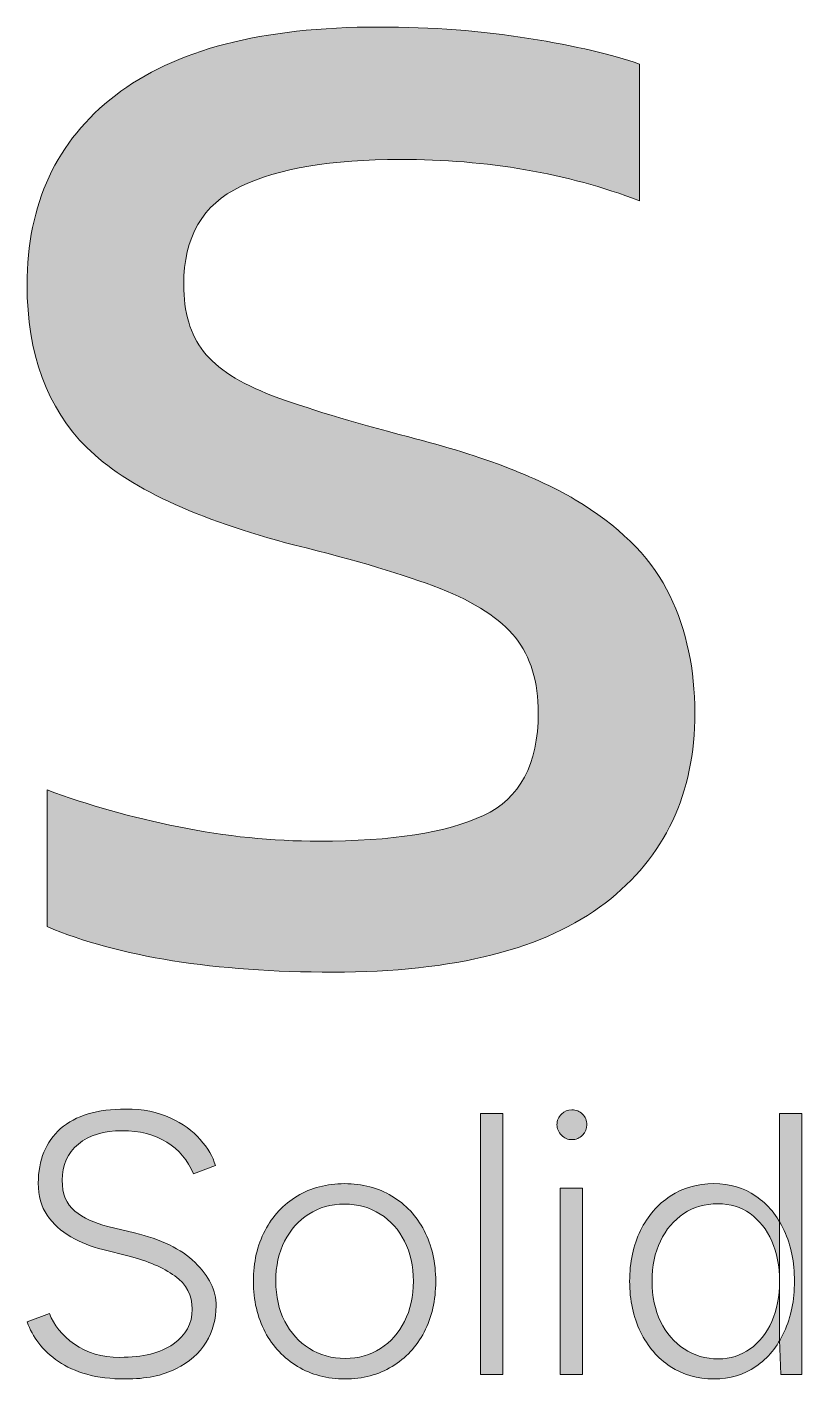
# Paper-space layout 'Layout1' of a CAD drawing. Header units: millimetres. Extents: x 0 to 1680, y -218 to 297.
# Drawn here: x 169.35 to 174.03, y 63.42 to 71.58 of the extents above; entities that cross this region are included whole.
import ezdxf
from ezdxf.enums import TextEntityAlignment as Align

# ---------------------------------------------------------------- set-up
doc = ezdxf.new("R2010")
doc.units = ezdxf.units.MM
doc.layers.add('Штамп$0$Слой 1', color=7, linetype='Continuous', lineweight=0)
doc.styles.get("Standard").update_dxf_attribs({"font": 'arial.ttf'})
doc.styles.add('Unecom', font='GOST2304A_0.ttf', dxfattribs={"height": 2.5})

# ---------------------------------------------------------------- blocks, each defined once
blk = doc.blocks.new('Штамп$0$Block_1')
at = {"layer": 'Штамп$0$Слой 1', "true_color": 0x383836, "transparency": 33554687}
h = blk.add_hatch(color=250, dxfattribs=at)
h.dxf.hatch_style = 2
edge = h.paths.add_edge_path()
edge.add_spline(control_points=[(2746, -580.52), (2728.49, -580.52), (2714.42, -578.28), (2703.79, -573.8), (2703.79, -573.8), (2703.79, -553.64), (2703.79, -553.64), (2709.8, -555.88), (2716.28, -557.7), (2723.21, -559.1), (2730.14, -560.5), (2737.04, -561.2), (2743.9, -561.2), (2754.68, -561.2), (2762.76, -559.94), (2768.15, -557.42), (2773.54, -554.9), (2776.24, -549.86), (2776.24, -542.3), (2776.24, -537.68), (2775.11, -533.97), (2772.88, -531.17), (2770.64, -528.37), (2766.92, -525.95), (2761.75, -523.92), (2756.57, -521.9), (2749.43, -519.76), (2740.33, -517.52), (2725.76, -513.74), (2715.55, -508.94), (2709.67, -503.13), (2703.79, -497.32), (2700.85, -489.31), (2700.85, -479.09), (2700.85, -467.19), (2705.18, -457.88), (2713.87, -451.16), (2722.54, -444.44), (2735.5, -441.08), (2752.72, -441.08), (2760.56, -441.08), (2767.94, -441.64), (2774.87, -442.76), (2781.8, -443.88), (2787.23, -445.14), (2791.15, -446.54), (2791.15, -446.54), (2791.15, -466.7), (2791.15, -466.7), (2780.5, -462.64), (2768.75, -460.61), (2755.87, -460.61), (2745.79, -460.61), (2737.94, -461.94), (2732.35, -464.6), (2726.75, -467.26), (2723.95, -472.09), (2723.95, -479.09), (2723.95, -483.15), (2724.92, -486.44), (2726.89, -488.96), (2728.85, -491.48), (2732.24, -493.65), (2737.07, -495.47), (2741.9, -497.29), (2748.58, -499.32), (2757.13, -501.56), (2768.18, -504.36), (2776.76, -507.68), (2782.85, -511.53), (2788.94, -515.38), (2793.21, -519.86), (2795.66, -524.97), (2798.11, -530.08), (2799.34, -535.86), (2799.34, -542.3), (2799.34, -554.2), (2794.93, -563.54), (2786.11, -570.33), (2777.29, -577.12), (2763.92, -580.52), (2746, -580.52)], knot_values=[0, 0, 0, 0, 1, 1, 1, 2, 2, 2, 3, 3, 3, 4, 4, 4, 5, 5, 5, 6, 6, 6, 7, 7, 7, 8, 8, 8, 9, 9, 9, 10, 10, 10, 11, 11, 11, 12, 12, 12, 13, 13, 13, 14, 14, 14, 15, 15, 15, 16, 16, 16, 17, 17, 17, 18, 18, 18, 19, 19, 19, 20, 20, 20, 21, 21, 21, 22, 22, 22, 23, 23, 23, 24, 24, 24, 25, 25, 25, 26, 26, 26, 27, 27, 27, 27], degree=3, periodic=0)
at = {"layer": 'Штамп$0$Слой 1'}
blk.add_open_spline([(2746, -580.52), (2728.49, -580.52), (2714.42, -578.28), (2703.79, -573.8), (2703.79, -573.8), (2703.79, -553.64), (2703.79, -553.64), (2709.8, -555.88), (2716.28, -557.7), (2723.21, -559.1), (2730.14, -560.5), (2737.04, -561.2), (2743.9, -561.2), (2754.68, -561.2), (2762.76, -559.94), (2768.15, -557.42), (2773.54, -554.9), (2776.24, -549.86), (2776.24, -542.3), (2776.24, -537.68), (2775.11, -533.97), (2772.88, -531.17), (2770.64, -528.37), (2766.92, -525.95), (2761.75, -523.92), (2756.57, -521.9), (2749.43, -519.76), (2740.33, -517.52), (2725.76, -513.74), (2715.55, -508.94), (2709.67, -503.13), (2703.79, -497.32), (2700.85, -489.31), (2700.85, -479.09), (2700.85, -467.19), (2705.18, -457.88), (2713.87, -451.16), (2722.54, -444.44), (2735.5, -441.08), (2752.72, -441.08), (2760.56, -441.08), (2767.94, -441.64), (2774.87, -442.76), (2781.8, -443.88), (2787.23, -445.14), (2791.15, -446.54), (2791.15, -446.54), (2791.15, -466.7), (2791.15, -466.7), (2780.5, -462.64), (2768.75, -460.61), (2755.87, -460.61), (2745.79, -460.61), (2737.94, -461.94), (2732.35, -464.6), (2726.75, -467.26), (2723.95, -472.09), (2723.95, -479.09), (2723.95, -483.15), (2724.92, -486.44), (2726.89, -488.96), (2728.85, -491.48), (2732.24, -493.65), (2737.07, -495.47), (2741.9, -497.29), (2748.58, -499.32), (2757.13, -501.56), (2768.18, -504.36), (2776.76, -507.68), (2782.85, -511.53), (2788.94, -515.38), (2793.21, -519.86), (2795.66, -524.97), (2798.11, -530.08), (2799.34, -535.86), (2799.34, -542.3), (2799.34, -554.2), (2794.93, -563.54), (2786.11, -570.33), (2777.29, -577.12), (2763.92, -580.52), (2746, -580.52)], degree=3, knots=[0, 0, 0, 0, 1, 1, 1, 2, 2, 2, 3, 3, 3, 4, 4, 4, 5, 5, 5, 6, 6, 6, 7, 7, 7, 8, 8, 8, 9, 9, 9, 10, 10, 10, 11, 11, 11, 12, 12, 12, 13, 13, 13, 14, 14, 14, 15, 15, 15, 16, 16, 16, 17, 17, 17, 18, 18, 18, 19, 19, 19, 20, 20, 20, 21, 21, 21, 22, 22, 22, 23, 23, 23, 24, 24, 24, 25, 25, 25, 26, 26, 26, 27, 27, 27, 27], dxfattribs=at)
blk = doc.blocks.new('Штамп$0$Block_2')
at = {"layer": 'Штамп$0$Слой 1', "true_color": 0x383836, "transparency": 33554687}
h = blk.add_hatch(color=250, dxfattribs=at)
h.dxf.hatch_style = 2
edge = h.paths.add_edge_path()
edge.add_spline(control_points=[(2715.37, -640.55), (2713.2, -640.55), (2711.3, -640.32), (2709.67, -639.86), (2708.04, -639.4), (2706.64, -638.77), (2705.47, -637.96), (2704.29, -637.16), (2703.33, -636.26), (2702.58, -635.27), (2701.83, -634.28), (2701.25, -633.23), (2700.85, -632.13), (2700.85, -632.13), (2704.15, -630.87), (2704.15, -630.87), (2704.77, -632.59), (2706, -634.1), (2707.83, -635.4), (2709.66, -636.71), (2711.9, -637.36), (2714.54, -637.36), (2717.91, -637.36), (2720.54, -636.71), (2722.41, -635.4), (2724.28, -634.1), (2725.21, -632.39), (2725.21, -630.26), (2725.21, -628.21), (2724.35, -626.57), (2722.63, -625.34), (2720.9, -624.11), (2718.67, -623.15), (2715.92, -622.45), (2715.92, -622.45), (2712.01, -621.46), (2712.01, -621.46), (2710.32, -621.02), (2708.76, -620.39), (2707.31, -619.56), (2705.86, -618.74), (2704.7, -617.69), (2703.82, -616.4), (2702.94, -615.12), (2702.5, -613.54), (2702.5, -611.67), (2702.5, -608.23), (2703.6, -605.54), (2705.8, -603.61), (2708, -601.69), (2711.2, -600.73), (2715.42, -600.73), (2717.95, -600.73), (2720.13, -601.16), (2721.97, -602.02), (2723.8, -602.88), (2725.27, -603.94), (2726.39, -605.21), (2727.51, -606.48), (2728.25, -607.75), (2728.62, -609.03), (2728.62, -609.03), (2725.38, -610.3), (2725.38, -610.3), (2724.57, -608.28), (2723.26, -606.71), (2721.44, -605.59), (2719.63, -604.48), (2717.44, -603.92), (2714.87, -603.92), (2712.16, -603.92), (2710, -604.58), (2708.41, -605.9), (2706.81, -607.22), (2706.02, -609), (2706.02, -611.23), (2706.02, -613.25), (2706.64, -614.76), (2707.89, -615.77), (2709.13, -616.78), (2710.76, -617.54), (2712.78, -618.05), (2712.78, -618.05), (2716.69, -618.99), (2716.69, -618.99), (2720.57, -619.9), (2723.55, -621.36), (2725.62, -623.36), (2727.69, -625.36), (2728.73, -627.49), (2728.73, -629.77), (2728.73, -631.71), (2728.24, -633.5), (2727.25, -635.13), (2726.26, -636.76), (2724.77, -638.07), (2722.79, -639.06), (2720.81, -640.05), (2718.34, -640.55), (2715.37, -640.55)], knot_values=[0, 0, 0, 0, 1, 1, 1, 2, 2, 2, 3, 3, 3, 4, 4, 4, 5, 5, 5, 6, 6, 6, 7, 7, 7, 8, 8, 8, 9, 9, 9, 10, 10, 10, 11, 11, 11, 12, 12, 12, 13, 13, 13, 14, 14, 14, 15, 15, 15, 16, 16, 16, 17, 17, 17, 18, 18, 18, 19, 19, 19, 20, 20, 20, 21, 21, 21, 22, 22, 22, 23, 23, 23, 24, 24, 24, 25, 25, 25, 26, 26, 26, 27, 27, 27, 28, 28, 28, 29, 29, 29, 30, 30, 30, 31, 31, 31, 32, 32, 32, 33, 33, 33, 33], degree=3, periodic=0)
h = blk.add_hatch(color=250, dxfattribs=at)
h.dxf.hatch_style = 2
edge = h.paths.add_edge_path()
edge.add_spline(control_points=[(2767.72, -639.89), (2767.72, -639.89), (2767.72, -601.39), (2767.72, -601.39), (2767.72, -601.39), (2771.02, -601.39), (2771.02, -601.39), (2771.02, -601.39), (2771.02, -639.89), (2771.02, -639.89), (2771.02, -639.89), (2767.72, -639.89), (2767.72, -639.89)], knot_values=[0, 0, 0, 0, 1, 1, 1, 2, 2, 2, 3, 3, 3, 4, 4, 4, 4], degree=3, periodic=0)
h = blk.add_hatch(color=250, dxfattribs=at)
h.dxf.hatch_style = 2
edge = h.paths.add_edge_path()
edge.add_spline(control_points=[(2779.49, -639.89), (2779.49, -639.89), (2779.49, -612.39), (2779.49, -612.39), (2779.49, -612.39), (2782.79, -612.39), (2782.79, -612.39), (2782.79, -612.39), (2782.79, -639.89), (2782.79, -639.89), (2782.79, -639.89), (2779.49, -639.89), (2779.49, -639.89)], knot_values=[0, 0, 0, 0, 1, 1, 1, 2, 2, 2, 3, 3, 3, 4, 4, 4, 4], degree=3, periodic=0)
edge = h.paths.add_edge_path()
edge.add_spline(control_points=[(2781.2, -605.24), (2780.61, -605.24), (2780.1, -605.02), (2779.66, -604.58), (2779.22, -604.14), (2779, -603.62), (2779, -603.04), (2779, -602.41), (2779.22, -601.89), (2779.66, -601.47), (2780.1, -601.05), (2780.61, -600.84), (2781.2, -600.84), (2781.82, -600.84), (2782.34, -601.05), (2782.77, -601.47), (2783.19, -601.89), (2783.4, -602.41), (2783.4, -603.04), (2783.4, -603.62), (2783.19, -604.14), (2782.77, -604.58), (2782.34, -605.02), (2781.82, -605.24), (2781.2, -605.24)], knot_values=[0, 0, 0, 0, 1, 1, 1, 2, 2, 2, 3, 3, 3, 4, 4, 4, 5, 5, 5, 6, 6, 6, 7, 7, 7, 8, 8, 8, 8], degree=3, periodic=0)
h = blk.add_hatch(color=250, dxfattribs=at)
h.dxf.hatch_style = 2
edge = h.paths.add_edge_path()
edge.add_spline(control_points=[(2812, -639.89), (2812, -639.89), (2811.83, -634.77), (2811.83, -634.77), (2811.83, -634.77), (2811.83, -601.39), (2811.83, -601.39), (2811.83, -601.39), (2815.13, -601.39), (2815.13, -601.39), (2815.13, -601.39), (2815.13, -639.89), (2815.13, -639.89), (2815.13, -639.89), (2812, -639.89), (2812, -639.89)], knot_values=[0, 0, 0, 0, 1, 1, 1, 2, 2, 2, 3, 3, 3, 4, 4, 4, 5, 5, 5, 5], degree=3, periodic=0)
edge = h.paths.add_edge_path()
edge.add_spline(control_points=[(2802.81, -637.58), (2804.57, -637.58), (2806.13, -637.09), (2807.49, -636.12), (2808.84, -635.15), (2809.91, -633.8), (2810.68, -632.08), (2811.45, -630.35), (2811.83, -628.37), (2811.83, -626.14), (2811.83, -623.9), (2811.45, -621.92), (2810.68, -620.2), (2809.91, -618.47), (2808.84, -617.13), (2807.49, -616.15), (2806.13, -615.18), (2804.55, -614.7), (2802.76, -614.7), (2800.85, -614.7), (2799.16, -615.18), (2797.7, -616.15), (2796.23, -617.13), (2795.09, -618.47), (2794.26, -620.2), (2793.44, -621.92), (2793.02, -623.9), (2793.02, -626.14), (2793.02, -628.37), (2793.44, -630.35), (2794.29, -632.08), (2795.13, -633.8), (2796.29, -635.15), (2797.75, -636.12), (2799.22, -637.09), (2800.91, -637.58), (2802.81, -637.58)], knot_values=[0, 0, 0, 0, 1, 1, 1, 2, 2, 2, 3, 3, 3, 4, 4, 4, 5, 5, 5, 6, 6, 6, 7, 7, 7, 8, 8, 8, 9, 9, 9, 10, 10, 10, 11, 11, 11, 12, 12, 12, 12], degree=3, periodic=0)
edge = h.paths.add_edge_path()
edge.add_spline(control_points=[(2802.15, -640.55), (2799.73, -640.55), (2797.59, -639.93), (2795.72, -638.7), (2793.85, -637.48), (2792.38, -635.77), (2791.32, -633.59), (2790.25, -631.41), (2789.72, -628.92), (2789.72, -626.14), (2789.72, -623.31), (2790.25, -620.82), (2791.32, -618.66), (2792.38, -616.49), (2793.85, -614.8), (2795.72, -613.57), (2797.59, -612.34), (2799.73, -611.73), (2802.15, -611.73), (2804.5, -611.73), (2806.56, -612.34), (2808.34, -613.57), (2810.12, -614.8), (2811.51, -616.49), (2812.52, -618.66), (2813.53, -620.82), (2814.03, -623.31), (2814.03, -626.14), (2814.03, -628.92), (2813.53, -631.41), (2812.52, -633.59), (2811.51, -635.77), (2810.12, -637.48), (2808.34, -638.7), (2806.56, -639.93), (2804.5, -640.55), (2802.15, -640.55)], knot_values=[0, 0, 0, 0, 1, 1, 1, 2, 2, 2, 3, 3, 3, 4, 4, 4, 5, 5, 5, 6, 6, 6, 7, 7, 7, 8, 8, 8, 9, 9, 9, 10, 10, 10, 11, 11, 11, 12, 12, 12, 12], degree=3, periodic=0)
h = blk.add_hatch(color=250, dxfattribs=at)
h.dxf.hatch_style = 2
edge = h.paths.add_edge_path()
edge.add_spline(control_points=[(2747.76, -637.52), (2749.74, -637.52), (2751.48, -637.04), (2752.98, -636.06), (2754.49, -635.09), (2755.67, -633.75), (2756.53, -632.05), (2757.39, -630.34), (2757.82, -628.37), (2757.82, -626.14), (2757.82, -623.9), (2757.39, -621.93), (2756.53, -620.23), (2755.67, -618.52), (2754.47, -617.18), (2752.93, -616.21), (2751.39, -615.24), (2749.63, -614.75), (2747.65, -614.75), (2745.67, -614.75), (2743.92, -615.24), (2742.4, -616.21), (2740.88, -617.18), (2739.68, -618.52), (2738.82, -620.23), (2737.96, -621.93), (2737.53, -623.9), (2737.53, -626.14), (2737.53, -628.37), (2737.97, -630.34), (2738.85, -632.05), (2739.73, -633.75), (2740.94, -635.09), (2742.48, -636.06), (2744.02, -637.04), (2745.78, -637.52), (2747.76, -637.52)], knot_values=[0, 0, 0, 0, 1, 1, 1, 2, 2, 2, 3, 3, 3, 4, 4, 4, 5, 5, 5, 6, 6, 6, 7, 7, 7, 8, 8, 8, 9, 9, 9, 10, 10, 10, 11, 11, 11, 12, 12, 12, 12], degree=3, periodic=0)
edge = h.paths.add_edge_path()
edge.add_spline(control_points=[(2747.76, -640.55), (2745.12, -640.55), (2742.78, -639.93), (2740.75, -638.7), (2738.71, -637.48), (2737.12, -635.78), (2735.96, -633.62), (2734.81, -631.45), (2734.23, -628.96), (2734.23, -626.14), (2734.23, -623.31), (2734.8, -620.82), (2735.94, -618.66), (2737.07, -616.49), (2738.66, -614.8), (2740.69, -613.57), (2742.73, -612.34), (2745.05, -611.73), (2747.65, -611.73), (2750.29, -611.73), (2752.63, -612.34), (2754.66, -613.57), (2756.7, -614.8), (2758.28, -616.49), (2759.42, -618.66), (2760.56, -620.82), (2761.12, -623.31), (2761.12, -626.14), (2761.12, -628.96), (2760.56, -631.45), (2759.42, -633.62), (2758.28, -635.78), (2756.71, -637.48), (2754.69, -638.7), (2752.67, -639.93), (2750.36, -640.55), (2747.76, -640.55)], knot_values=[0, 0, 0, 0, 1, 1, 1, 2, 2, 2, 3, 3, 3, 4, 4, 4, 5, 5, 5, 6, 6, 6, 7, 7, 7, 8, 8, 8, 9, 9, 9, 10, 10, 10, 11, 11, 11, 12, 12, 12, 12], degree=3, periodic=0)
at = {"layer": 'Штамп$0$Слой 1'}
for points, knots in [([(2715.37, -640.55), (2713.2, -640.55), (2711.3, -640.32), (2709.67, -639.86), (2708.04, -639.4), (2706.64, -638.77), (2705.47, -637.96), (2704.29, -637.16), (2703.33, -636.26), (2702.58, -635.27), (2701.83, -634.28), (2701.25, -633.23), (2700.85, -632.13), (2700.85, -632.13), (2704.15, -630.87), (2704.15, -630.87), (2704.77, -632.59), (2706, -634.1), (2707.83, -635.4), (2709.66, -636.71), (2711.9, -637.36), (2714.54, -637.36), (2717.91, -637.36), (2720.54, -636.71), (2722.41, -635.4), (2724.28, -634.1), (2725.21, -632.39), (2725.21, -630.26), (2725.21, -628.21), (2724.35, -626.57), (2722.63, -625.34), (2720.9, -624.11), (2718.67, -623.15), (2715.92, -622.45), (2715.92, -622.45), (2712.01, -621.46), (2712.01, -621.46), (2710.32, -621.02), (2708.76, -620.39), (2707.31, -619.56), (2705.86, -618.74), (2704.7, -617.69), (2703.82, -616.4), (2702.94, -615.12), (2702.5, -613.54), (2702.5, -611.67), (2702.5, -608.23), (2703.6, -605.54), (2705.8, -603.61), (2708, -601.69), (2711.2, -600.73), (2715.42, -600.73), (2717.95, -600.73), (2720.13, -601.16), (2721.97, -602.02), (2723.8, -602.88), (2725.27, -603.94), (2726.39, -605.21), (2727.51, -606.48), (2728.25, -607.75), (2728.62, -609.03), (2728.62, -609.03), (2725.38, -610.3), (2725.38, -610.3), (2724.57, -608.28), (2723.26, -606.71), (2721.44, -605.59), (2719.63, -604.48), (2717.44, -603.92), (2714.87, -603.92), (2712.16, -603.92), (2710, -604.58), (2708.41, -605.9), (2706.81, -607.22), (2706.02, -609), (2706.02, -611.23), (2706.02, -613.25), (2706.64, -614.76), (2707.89, -615.77), (2709.13, -616.78), (2710.76, -617.54), (2712.78, -618.05), (2712.78, -618.05), (2716.69, -618.99), (2716.69, -618.99), (2720.57, -619.9), (2723.55, -621.36), (2725.62, -623.36), (2727.69, -625.36), (2728.73, -627.49), (2728.73, -629.77), (2728.73, -631.71), (2728.24, -633.5), (2727.25, -635.13), (2726.26, -636.76), (2724.77, -638.07), (2722.79, -639.06), (2720.81, -640.05), (2718.34, -640.55), (2715.37, -640.55)], [0, 0, 0, 0, 1, 1, 1, 2, 2, 2, 3, 3, 3, 4, 4, 4, 5, 5, 5, 6, 6, 6, 7, 7, 7, 8, 8, 8, 9, 9, 9, 10, 10, 10, 11, 11, 11, 12, 12, 12, 13, 13, 13, 14, 14, 14, 15, 15, 15, 16, 16, 16, 17, 17, 17, 18, 18, 18, 19, 19, 19, 20, 20, 20, 21, 21, 21, 22, 22, 22, 23, 23, 23, 24, 24, 24, 25, 25, 25, 26, 26, 26, 27, 27, 27, 28, 28, 28, 29, 29, 29, 30, 30, 30, 31, 31, 31, 32, 32, 32, 33, 33, 33, 33]), ([(2767.72, -639.89), (2767.72, -639.89), (2767.72, -601.39), (2767.72, -601.39), (2767.72, -601.39), (2771.02, -601.39), (2771.02, -601.39), (2771.02, -601.39), (2771.02, -639.89), (2771.02, -639.89), (2771.02, -639.89), (2767.72, -639.89), (2767.72, -639.89)], [0, 0, 0, 0, 1, 1, 1, 2, 2, 2, 3, 3, 3, 4, 4, 4, 4]), ([(2781.2, -605.24), (2780.61, -605.24), (2780.1, -605.02), (2779.66, -604.58), (2779.22, -604.14), (2779, -603.62), (2779, -603.04), (2779, -602.41), (2779.22, -601.89), (2779.66, -601.47), (2780.1, -601.05), (2780.61, -600.84), (2781.2, -600.84), (2781.82, -600.84), (2782.34, -601.05), (2782.77, -601.47), (2783.19, -601.89), (2783.4, -602.41), (2783.4, -603.04), (2783.4, -603.62), (2783.19, -604.14), (2782.77, -604.58), (2782.34, -605.02), (2781.82, -605.24), (2781.2, -605.24)], [0, 0, 0, 0, 1, 1, 1, 2, 2, 2, 3, 3, 3, 4, 4, 4, 5, 5, 5, 6, 6, 6, 7, 7, 7, 8, 8, 8, 8]), ([(2812, -639.89), (2812, -639.89), (2811.83, -634.77), (2811.83, -634.77), (2811.83, -634.77), (2811.83, -601.39), (2811.83, -601.39), (2811.83, -601.39), (2815.13, -601.39), (2815.13, -601.39), (2815.13, -601.39), (2815.13, -639.89), (2815.13, -639.89), (2815.13, -639.89), (2812, -639.89), (2812, -639.89)], [0, 0, 0, 0, 1, 1, 1, 2, 2, 2, 3, 3, 3, 4, 4, 4, 5, 5, 5, 5]), ([(2747.76, -640.55), (2745.12, -640.55), (2742.78, -639.93), (2740.75, -638.7), (2738.71, -637.48), (2737.12, -635.78), (2735.96, -633.62), (2734.81, -631.45), (2734.23, -628.96), (2734.23, -626.14), (2734.23, -623.31), (2734.8, -620.82), (2735.94, -618.66), (2737.07, -616.49), (2738.66, -614.8), (2740.69, -613.57), (2742.73, -612.34), (2745.05, -611.73), (2747.65, -611.73), (2750.29, -611.73), (2752.63, -612.34), (2754.66, -613.57), (2756.7, -614.8), (2758.28, -616.49), (2759.42, -618.66), (2760.56, -620.82), (2761.12, -623.31), (2761.12, -626.14), (2761.12, -628.96), (2760.56, -631.45), (2759.42, -633.62), (2758.28, -635.78), (2756.71, -637.48), (2754.69, -638.7), (2752.67, -639.93), (2750.36, -640.55), (2747.76, -640.55)], [0, 0, 0, 0, 1, 1, 1, 2, 2, 2, 3, 3, 3, 4, 4, 4, 5, 5, 5, 6, 6, 6, 7, 7, 7, 8, 8, 8, 9, 9, 9, 10, 10, 10, 11, 11, 11, 12, 12, 12, 12]), ([(2802.15, -640.55), (2799.73, -640.55), (2797.59, -639.93), (2795.72, -638.7), (2793.85, -637.48), (2792.38, -635.77), (2791.32, -633.59), (2790.25, -631.41), (2789.72, -628.92), (2789.72, -626.14), (2789.72, -623.31), (2790.25, -620.82), (2791.32, -618.66), (2792.38, -616.49), (2793.85, -614.8), (2795.72, -613.57), (2797.59, -612.34), (2799.73, -611.73), (2802.15, -611.73), (2804.5, -611.73), (2806.56, -612.34), (2808.34, -613.57), (2810.12, -614.8), (2811.51, -616.49), (2812.52, -618.66), (2813.53, -620.82), (2814.03, -623.31), (2814.03, -626.14), (2814.03, -628.92), (2813.53, -631.41), (2812.52, -633.59), (2811.51, -635.77), (2810.12, -637.48), (2808.34, -638.7), (2806.56, -639.93), (2804.5, -640.55), (2802.15, -640.55)], [0, 0, 0, 0, 1, 1, 1, 2, 2, 2, 3, 3, 3, 4, 4, 4, 5, 5, 5, 6, 6, 6, 7, 7, 7, 8, 8, 8, 9, 9, 9, 10, 10, 10, 11, 11, 11, 12, 12, 12, 12]), ([(2779.49, -639.89), (2779.49, -639.89), (2779.49, -612.39), (2779.49, -612.39), (2779.49, -612.39), (2782.79, -612.39), (2782.79, -612.39), (2782.79, -612.39), (2782.79, -639.89), (2782.79, -639.89), (2782.79, -639.89), (2779.49, -639.89), (2779.49, -639.89)], [0, 0, 0, 0, 1, 1, 1, 2, 2, 2, 3, 3, 3, 4, 4, 4, 4]), ([(2747.76, -637.52), (2749.74, -637.52), (2751.48, -637.04), (2752.98, -636.06), (2754.49, -635.09), (2755.67, -633.75), (2756.53, -632.05), (2757.39, -630.34), (2757.82, -628.37), (2757.82, -626.14), (2757.82, -623.9), (2757.39, -621.93), (2756.53, -620.23), (2755.67, -618.52), (2754.47, -617.18), (2752.93, -616.21), (2751.39, -615.24), (2749.63, -614.75), (2747.65, -614.75), (2745.67, -614.75), (2743.92, -615.24), (2742.4, -616.21), (2740.88, -617.18), (2739.68, -618.52), (2738.82, -620.23), (2737.96, -621.93), (2737.53, -623.9), (2737.53, -626.14), (2737.53, -628.37), (2737.97, -630.34), (2738.85, -632.05), (2739.73, -633.75), (2740.94, -635.09), (2742.48, -636.06), (2744.02, -637.04), (2745.78, -637.52), (2747.76, -637.52)], [0, 0, 0, 0, 1, 1, 1, 2, 2, 2, 3, 3, 3, 4, 4, 4, 5, 5, 5, 6, 6, 6, 7, 7, 7, 8, 8, 8, 9, 9, 9, 10, 10, 10, 11, 11, 11, 12, 12, 12, 12]), ([(2802.81, -637.58), (2804.57, -637.58), (2806.13, -637.09), (2807.49, -636.12), (2808.84, -635.15), (2809.91, -633.8), (2810.68, -632.08), (2811.45, -630.35), (2811.83, -628.37), (2811.83, -626.14), (2811.83, -623.9), (2811.45, -621.92), (2810.68, -620.2), (2809.91, -618.47), (2808.84, -617.13), (2807.49, -616.15), (2806.13, -615.18), (2804.55, -614.7), (2802.76, -614.7), (2800.85, -614.7), (2799.16, -615.18), (2797.7, -616.15), (2796.23, -617.13), (2795.09, -618.47), (2794.26, -620.2), (2793.44, -621.92), (2793.02, -623.9), (2793.02, -626.14), (2793.02, -628.37), (2793.44, -630.35), (2794.29, -632.08), (2795.13, -633.8), (2796.29, -635.15), (2797.75, -636.12), (2799.22, -637.09), (2800.91, -637.58), (2802.81, -637.58)], [0, 0, 0, 0, 1, 1, 1, 2, 2, 2, 3, 3, 3, 4, 4, 4, 5, 5, 5, 6, 6, 6, 7, 7, 7, 8, 8, 8, 9, 9, 9, 10, 10, 10, 11, 11, 11, 12, 12, 12, 12])]:
    blk.add_open_spline(points, degree=3, knots=knots, dxfattribs=at)
blk = doc.blocks.new('Штамп$0$Block_0')
at = {"layer": 'Штамп$0$Слой 1'}
for name in ['Штамп$0$Block_1', 'Штамп$0$Block_2']:
    blk.add_blockref(name, (0, 0), dxfattribs=at)
blk = doc.blocks.new('Штамп$0$SLD-LOGo_v2')
at = {"layer": 'Штамп$0$Слой 1'}
blk.add_blockref('Штамп$0$Block_0', (52866.5, -360.73), dxfattribs=at)
blk = doc.blocks.new('Штамп$0$нпкепука')
at = {"xscale": 0.04091723684496366, "yscale": 0.04091723684496366, "zscale": 0.04091723684496366}
blk.add_blockref('Штамп$0$SLD-LOGo_v2', (-1125.3102, 104.3865), dxfattribs=at)
blk = doc.blocks.new('Штамп')
blk.add_blockref('Штамп$0$нпкепука', (-999, -5))
blk = doc.blocks.new('*U20')
blk.add_blockref('Штамп', (20, 5))
at = {"style": 'Unecom'}
blk.add_attdef('ЛИСТ_№', text='', height=2.5, dxfattribs=at).set_placement((177.5, 25), align=Align.MIDDLE_CENTER)
blk.add_attdef('КОЛ-ВО_ЛИСТОВ', text='', height=2.5, dxfattribs=at).set_placement((194.7107, 23.6874), align=Align.CENTER)
at = {"lineweight": 30, "flags": 104}
blk.add_attdef('ОПИСАНИЕ_ЛИСТА', text='', height=2.5, dxfattribs=at).set_placement((119.9256, 12.5273), align=Align.MIDDLE_CENTER)
at = {"style": 'Unecom', "flags": 8}
blk.add_attdef('ФОРМАТ_БУМАГИ', (169.3796, 1.2894), '', height=2.5, dxfattribs=at)

psp = doc.layouts.get("Layout1")

# ---------------------------------------------------------------- block references
psp.add_blockref('*U20', (0, 0))

doc.saveas('drawing.dxf')
